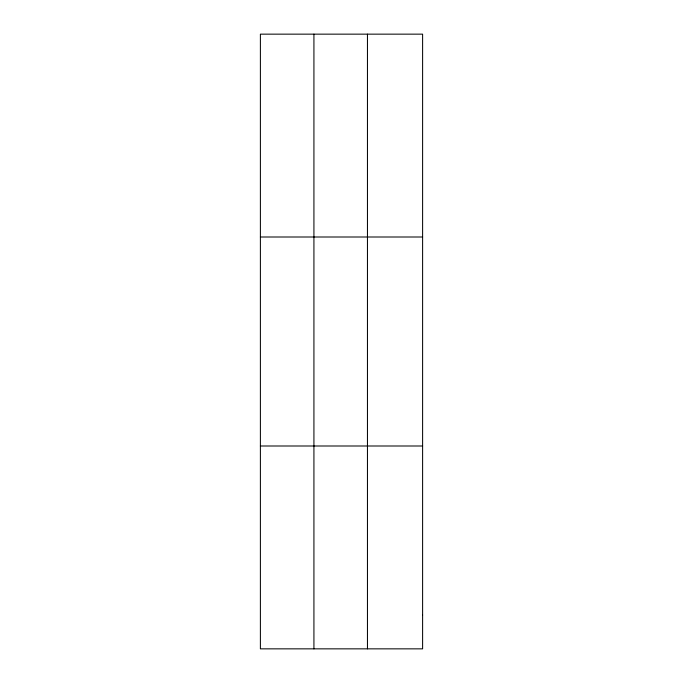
<?xml version="1.0" encoding="UTF-8"?>
<svg xmlns="http://www.w3.org/2000/svg" width="683" height="683" viewBox="0 0 683 683"><rect width="100%" height="100%" fill="white"/><g stroke="black" fill="none" stroke-linecap="round" stroke-linejoin="round"><path stroke-width="1.02" d="M313.924 648.85L313.924 34.15M367.454 648.85L367.454 34.15M260.394 237.001L422.606 237.001M260.394 445.999L422.606 445.999M422.606 615.042L422.606 648.85L260.394 648.85L260.394 34.15L422.606 34.15L422.606 615.042"/></g></svg>
